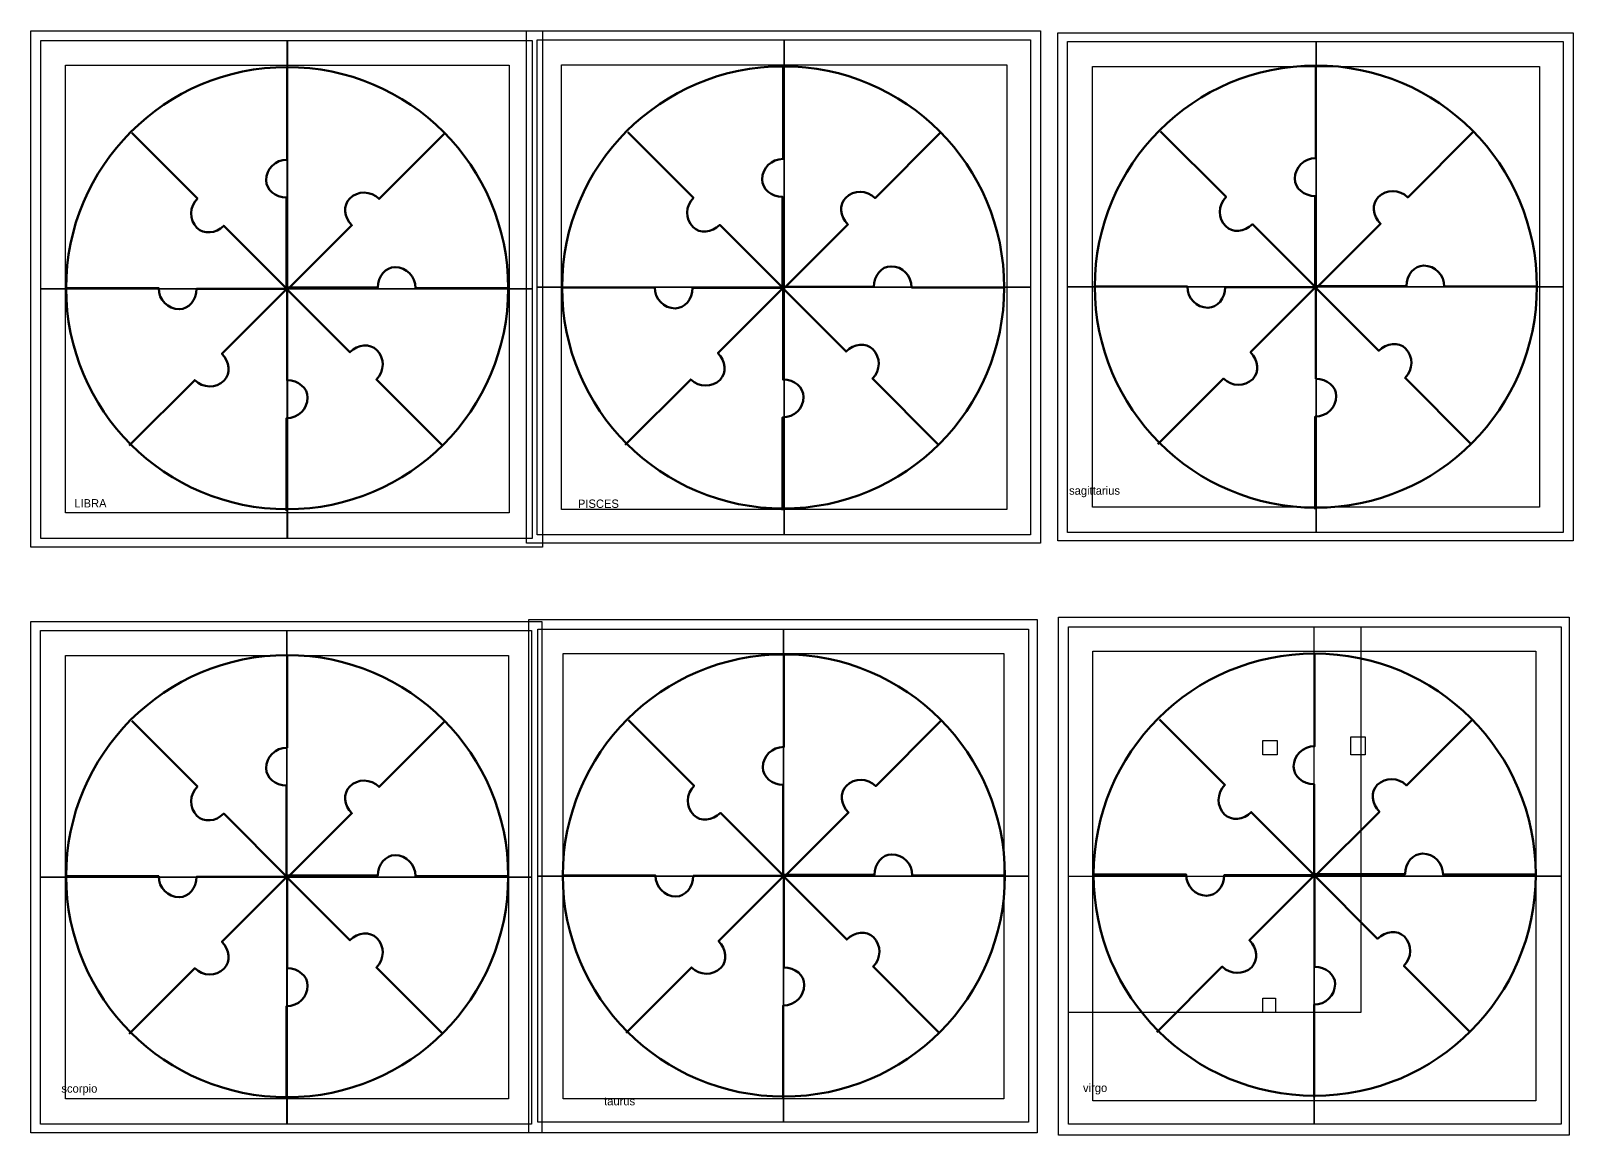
# Model space of a CAD drawing. Header units: inches. Extents: x -653 to 2868, y -2154 to 399.
# Drawn here: x -615 to 892, y -2150 to -1071 of the extents above; entities that cross this region are included whole.
import ezdxf

# ---------------------------------------------------------------- set-up
doc = ezdxf.new("R2010")
doc.units = ezdxf.units.IN
doc.header["$MEASUREMENT"] = 0
doc.layers.add('Layer 1', color=7, linetype='Continuous')
picture_1 = doc.add_image_def('image43.png', size_in_pixel=(2100, 2100))
picture_2 = doc.add_image_def('image44.png', size_in_pixel=(2100, 2100))
picture_3 = doc.add_image_def('image45.png', size_in_pixel=(1821, 1822))
picture_4 = doc.add_image_def('image46.png', size_in_pixel=(1006, 1015))
picture_5 = doc.add_image_def('image47.png', size_in_pixel=(1013, 1015))
picture_6 = doc.add_image_def('image48.png', size_in_pixel=(1006, 1010))
picture_7 = doc.add_image_def('image49.png', size_in_pixel=(1013, 1010))
picture_8 = doc.add_image_def('image50.png', size_in_pixel=(2100, 2100))
picture_9 = doc.add_image_def('image51.png', size_in_pixel=(2100, 2100))
picture_10 = doc.add_image_def('image52.png', size_in_pixel=(1821, 1822))
picture_11 = doc.add_image_def('image53.png', size_in_pixel=(1006, 1015))
picture_12 = doc.add_image_def('image54.png', size_in_pixel=(1010, 1015))
picture_13 = doc.add_image_def('image55.png', size_in_pixel=(1006, 1013))
picture_14 = doc.add_image_def('image56.png', size_in_pixel=(1010, 1013))
picture_15 = doc.add_image_def('image57.png', size_in_pixel=(2100, 2100))
picture_16 = doc.add_image_def('image58.png', size_in_pixel=(2100, 2100))
picture_17 = doc.add_image_def('image59.png', size_in_pixel=(1821, 1822))
picture_18 = doc.add_image_def('image60.png', size_in_pixel=(1006, 1015))
picture_19 = doc.add_image_def('image61.png', size_in_pixel=(1013, 1015))
picture_20 = doc.add_image_def('image62.png', size_in_pixel=(1006, 1013))
picture_21 = doc.add_image_def('image63.png', size_in_pixel=(1013, 1013))
picture_22 = doc.add_image_def('image64.png', size_in_pixel=(2100, 2100))
picture_23 = doc.add_image_def('image65.png', size_in_pixel=(2100, 2100))
picture_24 = doc.add_image_def('image66.png', size_in_pixel=(1821, 1822))
picture_25 = doc.add_image_def('image67.png', size_in_pixel=(1006, 1015))
picture_26 = doc.add_image_def('image68.png', size_in_pixel=(1013, 1015))
picture_27 = doc.add_image_def('image69.png', size_in_pixel=(1006, 1013))
picture_28 = doc.add_image_def('image70.png', size_in_pixel=(1012, 1013))
picture_29 = doc.add_image_def('image71.png', size_in_pixel=(2100, 2100))
picture_30 = doc.add_image_def('image72.png', size_in_pixel=(2100, 2100))
picture_31 = doc.add_image_def('image73.png', size_in_pixel=(1821, 1822))
picture_32 = doc.add_image_def('image74.png', size_in_pixel=(1015, 1006))
picture_33 = doc.add_image_def('image75.png', size_in_pixel=(1013, 1006))
picture_34 = doc.add_image_def('image76.png', size_in_pixel=(1015, 1010))
picture_35 = doc.add_image_def('image77.png', size_in_pixel=(1012, 1010))
picture_36 = doc.add_image_def('image78.png', size_in_pixel=(2100, 2100))
picture_37 = doc.add_image_def('image79.png', size_in_pixel=(2100, 2100))
picture_38 = doc.add_image_def('image80.png', size_in_pixel=(1821, 1822))
picture_39 = doc.add_image_def('image81.png', size_in_pixel=(1015, 1006))
picture_40 = doc.add_image_def('image82.png', size_in_pixel=(1010, 1006))
picture_41 = doc.add_image_def('image83.png', size_in_pixel=(1015, 1010))
picture_42 = doc.add_image_def('image84.png', size_in_pixel=(1201, 1563))
picture_43 = doc.add_image_def('image85.png', size_in_pixel=(52, 58))
picture_44 = doc.add_image_def('image86.png', size_in_pixel=(58, 58))
picture_45 = doc.add_image_def('image87.png', size_in_pixel=(58, 73))

# ---------------------------------------------------------------- blocks, each defined once
blk = doc.blocks.new('block 8')
at = {"layer": 'Layer 1', "lineweight": 0}
blk.add_lwpolyline([(-615.3, -1071.3), (-615.3, -1575.7), (-115.5, -1575.7), (-115.5, -1071.3), (-615.3, -1071.3)], dxfattribs=at)
at = {"layer": 'Layer 1'}
image = blk.add_image(picture_1, insert=(-615.3, -1575.7), size_in_units=(499.8, 504.3), dxfattribs=at)
image = blk.add_image(picture_2, insert=(-615.3, -1575.7), size_in_units=(499.8, 504.3), dxfattribs=at)
image = blk.add_image(picture_7, insert=(-605.7, -1323.5), size_in_units=(241.1, 242.6), dxfattribs=at)
image = blk.add_image(picture_6, insert=(-364.9, -1323.5), size_in_units=(239.4, 242.6), dxfattribs=at)
image = blk.add_image(picture_3, insert=(-581.5, -1542.3), size_in_units=(433.4, 437.6), dxfattribs=at)
image = blk.add_image(picture_5, insert=(-605.7, -1567.3), size_in_units=(241.1, 243.8), dxfattribs=at)
image = blk.add_image(picture_4, insert=(-364.9, -1567.3), size_in_units=(239.4, 243.8), dxfattribs=at)
blk = doc.blocks.new('block 9')
at = {"layer": 'Layer 1', "lineweight": 0}
blk.add_lwpolyline([(-131, -1071.3), (-131, -1572), (371, -1572), (371, -1071.3), (-131, -1071.3)], dxfattribs=at)
at = {"layer": 'Layer 1'}
image = blk.add_image(picture_8, insert=(-131, -1572), size_in_units=(502, 500.7), dxfattribs=at)
image = blk.add_image(picture_9, insert=(-131, -1572), size_in_units=(502, 500.7), dxfattribs=at)
image = blk.add_image(picture_14, insert=(-120.7, -1321.7), size_in_units=(241.4, 241.5), dxfattribs=at)
image = blk.add_image(picture_13, insert=(120.7, -1321.7), size_in_units=(240.5, 241.5), dxfattribs=at)
image = blk.add_image(picture_10, insert=(-97.1, -1538.9), size_in_units=(435.3, 434.4), dxfattribs=at)
image = blk.add_image(picture_12, insert=(-120.7, -1563.7), size_in_units=(241.4, 242), dxfattribs=at)
image = blk.add_image(picture_11, insert=(120.7, -1563.7), size_in_units=(240.5, 242), dxfattribs=at)
blk = doc.blocks.new('block 10')
at = {"layer": 'Layer 1', "lineweight": 0}
blk.add_lwpolyline([(387.9, -1073.1), (387.9, -1569.6), (891.5, -1569.6), (891.5, -1073.1), (387.9, -1073.1)], dxfattribs=at)
at = {"layer": 'Layer 1'}
image = blk.add_image(picture_15, insert=(387.9, -1569.6), size_in_units=(503.6, 496.5), dxfattribs=at)
image = blk.add_image(picture_16, insert=(387.9, -1569.6), size_in_units=(503.6, 496.5), dxfattribs=at)
image = blk.add_image(picture_21, insert=(397.5, -1321.3), size_in_units=(242.9, 239.5), dxfattribs=at)
image = blk.add_image(picture_20, insert=(640.4, -1321.3), size_in_units=(241.3, 239.5), dxfattribs=at)
image = blk.add_image(picture_17, insert=(421.9, -1536.7), size_in_units=(436.7, 430.7), dxfattribs=at)
image = blk.add_image(picture_19, insert=(397.5, -1561.3), size_in_units=(242.9, 240), dxfattribs=at)
image = blk.add_image(picture_18, insert=(640.4, -1561.3), size_in_units=(241.3, 240), dxfattribs=at)
blk = doc.blocks.new('block 11')
at = {"layer": 'Layer 1', "lineweight": 0}
blk.add_lwpolyline([(-615.4, -1648.5), (-615.4, -2147.9), (-116.2, -2147.9), (-116.2, -1648.5), (-615.4, -1648.5)], dxfattribs=at)
at = {"layer": 'Layer 1'}
image = blk.add_image(picture_22, insert=(-615.4, -2147.9), size_in_units=(499.2, 499.4), dxfattribs=at)
image = blk.add_image(picture_23, insert=(-615.4, -2147.9), size_in_units=(499.2, 499.4), dxfattribs=at)
image = blk.add_image(picture_28, insert=(-605.9, -1898.2), size_in_units=(240.6, 240.9), dxfattribs=at)
image = blk.add_image(picture_27, insert=(-365.3, -1898.2), size_in_units=(239.1, 240.9), dxfattribs=at)
image = blk.add_image(picture_24, insert=(-581.7, -2114.8), size_in_units=(432.9, 433.3), dxfattribs=at)
image = blk.add_image(picture_26, insert=(-605.9, -2139.6), size_in_units=(240.8, 241.4), dxfattribs=at)
image = blk.add_image(picture_25, insert=(-365.3, -2139.6), size_in_units=(239.1, 241.4), dxfattribs=at)
blk = doc.blocks.new('block 12')
at = {"layer": 'Layer 1', "lineweight": 0}
blk.add_lwpolyline([(-128.8, -1646.4), (-128.8, -2147.9), (367.8, -2147.9), (367.8, -1646.4), (-128.8, -1646.4)], dxfattribs=at)
at = {"layer": 'Layer 1'}
image = blk.add_image(picture_29, insert=(-128.8, -2147.9), size_in_units=(496.6, 501.5), dxfattribs=at)
image = blk.add_image(picture_30, insert=(-128.8, -2147.9), size_in_units=(496.6, 501.5), dxfattribs=at)
image = blk.add_image(picture_34, insert=(-120, -1897.2), size_in_units=(240, 241.2), dxfattribs=at)
image = blk.add_image(picture_35, insert=(120, -1897.2), size_in_units=(239.3, 241.2), dxfattribs=at)
image = blk.add_image(picture_31, insert=(-95.2, -2114.7), size_in_units=(430.6, 435.1), dxfattribs=at)
image = blk.add_image(picture_32, insert=(-120, -2137.4), size_in_units=(240, 240.2), dxfattribs=at)
image = blk.add_image(picture_33, insert=(120, -2137.4), size_in_units=(239.5, 240.2), dxfattribs=at)
blk = doc.blocks.new('block 13')
at = {"layer": 'Layer 1', "lineweight": 0}
blk.add_lwpolyline([(388.5, -1644), (388.5, -2150.2), (887.6, -2150.2), (887.6, -1644), (388.5, -1644)], dxfattribs=at)
at = {"layer": 'Layer 1'}
image = blk.add_image(picture_36, insert=(388.5, -2150.2), size_in_units=(499.1, 506.2), dxfattribs=at)
image = blk.add_image(picture_37, insert=(388.5, -2150.2), size_in_units=(499.1, 506.2), dxfattribs=at)
image = blk.add_image(picture_42, insert=(398.5, -2030.4), size_in_units=(285.4, 376.8), dxfattribs=at)
image = blk.add_image(picture_41, insert=(638.5, -1897.1), size_in_units=(241.2, 243.5), dxfattribs=at)
image = blk.add_image(picture_38, insert=(422.3, -2116.7), size_in_units=(432.8, 439.2), dxfattribs=at)
image = blk.add_image(picture_45, insert=(674.4, -1778.8), size_in_units=(13.8, 17.6), dxfattribs=at)
image = blk.add_image(picture_44, insert=(588.4, -1778.8), size_in_units=(13.8, 14), dxfattribs=at)
image = blk.add_image(picture_40, insert=(398.5, -2139.6), size_in_units=(240, 242.5), dxfattribs=at)
image = blk.add_image(picture_39, insert=(638.5, -2139.6), size_in_units=(241.2, 242.5), dxfattribs=at)
image = blk.add_image(picture_43, insert=(588.4, -2030.4), size_in_units=(12.4, 14), dxfattribs=at)

msp = doc.modelspace()

# ---------------------------------------------------------------- linework, layer by layer
at = {"layer": 'Layer 1', "color": 179, "lineweight": 158, "true_color": 0x231f20}
for points, knots in [([(-149, -1322.7), (-149, -1442), (-245.7, -1538.7), (-365, -1538.7), (-484.3, -1538.7), (-581, -1442), (-581, -1322.7), (-581, -1263.2), (-556.9, -1209.2), (-517.9, -1170.2), (-478.8, -1131), (-424.8, -1106.7), (-365, -1106.7), (-245.7, -1106.7), (-149, -1203.4), (-149, -1322.7)], [0, 0, 0, 0, 1, 1, 1, 2, 2, 2, 3, 3, 3, 4, 4, 4, 5, 5, 5, 5]), ([(-516.7, -1171.1), (-516.7, -1171.1), (-452.7, -1235.1), (-452.7, -1235.1), (-460.7, -1243.1), (-460.9, -1256), (-453.1, -1263.8), (-446.5, -1270.4), (-434.8, -1269.5), (-426.9, -1261.7), (-426.9, -1261.7), (-364.4, -1324.2), (-364.4, -1324.2), (-364.4, -1324.2), (-365.6, -1322.7), (-365.6, -1322.7), (-365.6, -1322.7), (-365.6, -1234.2), (-365.6, -1234.2), (-376.6, -1234.2), (-385.6, -1226.6), (-385.6, -1217.2), (-385.6, -1206.2), (-376.4, -1197.2), (-365, -1197.2), (-365, -1197.2), (-365, -1106.7), (-365, -1106.7)], [0, 0, 0, 0, 1, 1, 1, 2, 2, 2, 3, 3, 3, 4, 4, 4, 5, 5, 5, 6, 6, 6, 7, 7, 7, 8, 8, 8, 9, 9, 9, 9]), ([(335.6, -1322), (335.6, -1441.3), (238.9, -1538), (119.6, -1538), (0.3, -1538), (-96.4, -1441.3), (-96.4, -1322), (-96.4, -1262.4), (-72.3, -1208.5), (-33.3, -1169.4), (5.8, -1130.2), (59.9, -1106), (119.6, -1106), (238.9, -1106), (335.6, -1202.7), (335.6, -1322)], [0, 0, 0, 0, 1, 1, 1, 2, 2, 2, 3, 3, 3, 4, 4, 4, 5, 5, 5, 5]), ([(-32, -1170.4), (-32, -1170.4), (32, -1234.4), (32, -1234.4), (23.9, -1242.4), (23.7, -1255.2), (31.6, -1263), (38.2, -1269.7), (49.9, -1268.7), (57.7, -1260.9), (57.7, -1260.9), (120.3, -1323.5), (120.3, -1323.5), (120.3, -1323.5), (119.1, -1322), (119.1, -1322), (119.1, -1322), (119.1, -1233.5), (119.1, -1233.5), (108, -1233.5), (99.1, -1225.9), (99.1, -1216.5), (99.1, -1205.4), (108.3, -1196.5), (119.6, -1196.5), (119.6, -1196.5), (119.6, -1106), (119.6, -1106)], [0, 0, 0, 0, 1, 1, 1, 2, 2, 2, 3, 3, 3, 4, 4, 4, 5, 5, 5, 6, 6, 6, 7, 7, 7, 8, 8, 8, 9, 9, 9, 9]), ([(856.1, -1321.2), (856.1, -1440.5), (759.4, -1537.2), (640.1, -1537.2), (520.8, -1537.2), (424.1, -1440.5), (424.1, -1321.2), (424.1, -1261.7), (448.2, -1207.7), (487.2, -1168.7), (526.3, -1129.5), (580.3, -1105.2), (640.1, -1105.2), (759.4, -1105.2), (856.1, -1201.9), (856.1, -1321.2)], [0, 0, 0, 0, 1, 1, 1, 2, 2, 2, 3, 3, 3, 4, 4, 4, 5, 5, 5, 5]), ([(488.4, -1169.6), (488.4, -1169.6), (552.4, -1233.6), (552.4, -1233.6), (544.4, -1241.6), (544.2, -1254.5), (552, -1262.3), (558.6, -1268.9), (570.3, -1268), (578.2, -1260.2), (578.2, -1260.2), (640.7, -1322.7), (640.7, -1322.7), (640.7, -1322.7), (639.5, -1321.2), (639.5, -1321.2), (639.5, -1321.2), (639.5, -1232.7), (639.5, -1232.7), (628.5, -1232.7), (619.5, -1225.1), (619.5, -1215.7), (619.5, -1204.7), (628.7, -1195.7), (640.1, -1195.7), (640.1, -1195.7), (640.1, -1105.2), (640.1, -1105.2)], [0, 0, 0, 0, 1, 1, 1, 2, 2, 2, 3, 3, 3, 4, 4, 4, 5, 5, 5, 6, 6, 6, 7, 7, 7, 8, 8, 8, 9, 9, 9, 9]), ([(-364.4, -1323.8), (-364.4, -1323.8), (-301.8, -1261.3), (-301.8, -1261.3), (-309.6, -1253.4), (-310.6, -1241.7), (-303.9, -1235.1), (-296.1, -1227.3), (-283.3, -1227.5), (-275.2, -1235.5), (-275.2, -1235.5), (-211.2, -1171.5), (-211.2, -1171.5)], [0, 0, 0, 0, 1, 1, 1, 2, 2, 2, 3, 3, 3, 4, 4, 4, 4]), ([(120.3, -1323.1), (120.3, -1323.1), (182.9, -1260.5), (182.9, -1260.5), (175.1, -1252.7), (174.1, -1241), (180.8, -1234.4), (188.6, -1226.5), (201.4, -1226.7), (209.4, -1234.7), (209.4, -1234.7), (273.4, -1170.7), (273.4, -1170.7)], [0, 0, 0, 0, 1, 1, 1, 2, 2, 2, 3, 3, 3, 4, 4, 4, 4]), ([(640.7, -1322.3), (640.7, -1322.3), (703.3, -1259.8), (703.3, -1259.8), (695.5, -1251.9), (694.5, -1240.2), (701.2, -1233.6), (709, -1225.8), (721.8, -1226), (729.9, -1234), (729.9, -1234), (793.9, -1170), (793.9, -1170)], [0, 0, 0, 0, 1, 1, 1, 2, 2, 2, 3, 3, 3, 4, 4, 4, 4]), ([(-365, -1322.2), (-365, -1322.2), (-276.5, -1322.2), (-276.5, -1322.2), (-276.5, -1311.1), (-268.9, -1302.2), (-259.5, -1302.2), (-248.5, -1302.2), (-239.5, -1311.4), (-239.5, -1322.7), (-239.5, -1322.7), (-149, -1322.7), (-149, -1322.7)], [0, 0, 0, 0, 1, 1, 1, 2, 2, 2, 3, 3, 3, 4, 4, 4, 4]), ([(119.6, -1321.4), (119.6, -1321.4), (208.1, -1321.4), (208.1, -1321.4), (208.1, -1310.4), (215.7, -1301.4), (225.1, -1301.4), (236.2, -1301.4), (245.1, -1310.6), (245.1, -1322), (245.1, -1322), (335.6, -1322), (335.6, -1322)], [0, 0, 0, 0, 1, 1, 1, 2, 2, 2, 3, 3, 3, 4, 4, 4, 4]), ([(640.1, -1320.7), (640.1, -1320.7), (728.6, -1320.7), (728.6, -1320.7), (728.6, -1309.6), (736.2, -1300.7), (745.6, -1300.7), (756.6, -1300.7), (765.6, -1309.9), (765.6, -1321.2), (765.6, -1321.2), (856.1, -1321.2), (856.1, -1321.2)], [0, 0, 0, 0, 1, 1, 1, 2, 2, 2, 3, 3, 3, 4, 4, 4, 4]), ([(-365, -1323.3), (-365, -1323.3), (-453.5, -1323.3), (-453.5, -1323.3), (-453.5, -1334.3), (-461.1, -1343.3), (-470.5, -1343.3), (-481.6, -1343.3), (-490.5, -1334.1), (-490.5, -1322.7), (-490.5, -1322.7), (-581, -1322.7), (-581, -1322.7)], [0, 0, 0, 0, 1, 1, 1, 2, 2, 2, 3, 3, 3, 4, 4, 4, 4]), ([(-366.2, -1324.2), (-366.2, -1324.2), (-428.7, -1386.8), (-428.7, -1386.8), (-420.9, -1394.6), (-420, -1406.3), (-426.6, -1413), (-434.4, -1420.8), (-447.3, -1420.6), (-455.3, -1412.6), (-455.3, -1412.6), (-519.3, -1476.6), (-519.3, -1476.6)], [0, 0, 0, 0, 1, 1, 1, 2, 2, 2, 3, 3, 3, 4, 4, 4, 4]), ([(-213.8, -1475.9), (-213.8, -1475.9), (-277.8, -1411.9), (-277.8, -1411.9), (-269.8, -1403.8), (-269.6, -1391), (-277.4, -1383.2), (-284.1, -1376.5), (-295.8, -1377.5), (-303.6, -1385.3), (-303.6, -1385.3), (-366.2, -1322.7), (-366.2, -1322.7), (-366.2, -1322.7), (-365, -1324.2), (-365, -1324.2), (-365, -1324.2), (-365, -1412.7), (-365, -1412.7), (-354, -1412.7), (-345, -1420.3), (-345, -1429.7), (-345, -1440.8), (-354.2, -1449.7), (-365.6, -1449.7), (-365.6, -1449.7), (-365.6, -1540.2), (-365.6, -1540.2)], [0, 0, 0, 0, 1, 1, 1, 2, 2, 2, 3, 3, 3, 4, 4, 4, 5, 5, 5, 6, 6, 6, 7, 7, 7, 8, 8, 8, 9, 9, 9, 9]), ([(119.6, -1322.5), (119.6, -1322.5), (31.1, -1322.5), (31.1, -1322.5), (31.1, -1333.6), (23.5, -1342.5), (14.1, -1342.5), (3.1, -1342.5), (-5.9, -1333.3), (-5.9, -1322), (-5.9, -1322), (-96.4, -1322), (-96.4, -1322)], [0, 0, 0, 0, 1, 1, 1, 2, 2, 2, 3, 3, 3, 4, 4, 4, 4]), ([(118.5, -1323.5), (118.5, -1323.5), (55.9, -1386.1), (55.9, -1386.1), (63.7, -1393.9), (64.7, -1405.6), (58, -1412.2), (50.2, -1420), (37.4, -1419.9), (29.4, -1411.8), (29.4, -1411.8), (-34.6, -1475.8), (-34.6, -1475.8)], [0, 0, 0, 0, 1, 1, 1, 2, 2, 2, 3, 3, 3, 4, 4, 4, 4]), ([(270.8, -1475.1), (270.8, -1475.1), (206.9, -1411.1), (206.9, -1411.1), (214.9, -1403.1), (215.1, -1390.3), (207.2, -1382.4), (200.6, -1375.8), (188.9, -1376.7), (181.1, -1384.6), (181.1, -1384.6), (118.5, -1322), (118.5, -1322), (118.5, -1322), (119.6, -1323.5), (119.6, -1323.5), (119.6, -1323.5), (119.6, -1412), (119.6, -1412), (130.7, -1412), (139.6, -1419.6), (139.6, -1429), (139.6, -1440), (130.4, -1449), (119.1, -1449), (119.1, -1449), (119.1, -1539.5), (119.1, -1539.5)], [0, 0, 0, 0, 1, 1, 1, 2, 2, 2, 3, 3, 3, 4, 4, 4, 5, 5, 5, 6, 6, 6, 7, 7, 7, 8, 8, 8, 9, 9, 9, 9]), ([(640.1, -1321.8), (640.1, -1321.8), (551.6, -1321.8), (551.6, -1321.8), (551.6, -1332.8), (544, -1341.8), (534.6, -1341.8), (523.5, -1341.8), (514.6, -1332.6), (514.6, -1321.2), (514.6, -1321.2), (424.1, -1321.2), (424.1, -1321.2)], [0, 0, 0, 0, 1, 1, 1, 2, 2, 2, 3, 3, 3, 4, 4, 4, 4]), ([(638.9, -1322.7), (638.9, -1322.7), (576.4, -1385.3), (576.4, -1385.3), (584.2, -1393.1), (585.1, -1404.8), (578.5, -1411.5), (570.7, -1419.3), (557.8, -1419.1), (549.8, -1411.1), (549.8, -1411.1), (485.8, -1475.1), (485.8, -1475.1)], [0, 0, 0, 0, 1, 1, 1, 2, 2, 2, 3, 3, 3, 4, 4, 4, 4]), ([(791.3, -1474.4), (791.3, -1474.4), (727.3, -1410.4), (727.3, -1410.4), (735.3, -1402.3), (735.5, -1389.5), (727.7, -1381.7), (721, -1375), (709.3, -1376), (701.5, -1383.8), (701.5, -1383.8), (638.9, -1321.2), (638.9, -1321.2), (638.9, -1321.2), (640.1, -1322.7), (640.1, -1322.7), (640.1, -1322.7), (640.1, -1411.2), (640.1, -1411.2), (651.1, -1411.2), (660.1, -1418.8), (660.1, -1428.2), (660.1, -1439.3), (650.9, -1448.2), (639.5, -1448.2), (639.5, -1448.2), (639.5, -1538.7), (639.5, -1538.7)], [0, 0, 0, 0, 1, 1, 1, 2, 2, 2, 3, 3, 3, 4, 4, 4, 5, 5, 5, 6, 6, 6, 7, 7, 7, 8, 8, 8, 9, 9, 9, 9]), ([(-149, -1897.2), (-149, -2016.5), (-245.7, -2113.2), (-365, -2113.2), (-484.3, -2113.2), (-581, -2016.5), (-581, -1897.2), (-581, -1837.7), (-556.9, -1783.7), (-517.9, -1744.6), (-478.8, -1705.5), (-424.8, -1681.2), (-365, -1681.2), (-245.7, -1681.2), (-149, -1777.9), (-149, -1897.2)], [0, 0, 0, 0, 1, 1, 1, 2, 2, 2, 3, 3, 3, 4, 4, 4, 5, 5, 5, 5]), ([(-516.7, -1745.6), (-516.7, -1745.6), (-452.7, -1809.6), (-452.7, -1809.6), (-460.7, -1817.6), (-460.9, -1830.5), (-453.1, -1838.3), (-446.5, -1844.9), (-434.8, -1844), (-426.9, -1836.1), (-426.9, -1836.1), (-364.4, -1898.7), (-364.4, -1898.7), (-364.4, -1898.7), (-365.6, -1897.2), (-365.6, -1897.2), (-365.6, -1897.2), (-365.6, -1808.7), (-365.6, -1808.7), (-376.6, -1808.7), (-385.6, -1801.1), (-385.6, -1791.7), (-385.6, -1780.7), (-376.4, -1771.7), (-365, -1771.7), (-365, -1771.7), (-365, -1681.2), (-365, -1681.2)], [0, 0, 0, 0, 1, 1, 1, 2, 2, 2, 3, 3, 3, 4, 4, 4, 5, 5, 5, 6, 6, 6, 7, 7, 7, 8, 8, 8, 9, 9, 9, 9]), ([(336.3, -1896.5), (336.3, -2015.8), (239.6, -2112.5), (120.3, -2112.5), (1, -2112.5), (-95.7, -2015.8), (-95.7, -1896.5), (-95.7, -1836.9), (-71.6, -1783), (-32.6, -1743.9), (6.5, -1704.7), (60.6, -1680.5), (120.3, -1680.5), (239.6, -1680.5), (336.3, -1777.2), (336.3, -1896.5)], [0, 0, 0, 0, 1, 1, 1, 2, 2, 2, 3, 3, 3, 4, 4, 4, 5, 5, 5, 5]), ([(-31.4, -1744.8), (-31.4, -1744.8), (32.6, -1808.8), (32.6, -1808.8), (24.6, -1816.9), (24.4, -1829.7), (32.2, -1837.5), (38.9, -1844.2), (50.6, -1843.2), (58.4, -1835.4), (58.4, -1835.4), (121, -1898), (121, -1898), (121, -1898), (119.8, -1896.5), (119.8, -1896.5), (119.8, -1896.5), (119.8, -1808), (119.8, -1808), (108.7, -1808), (99.8, -1800.4), (99.8, -1791), (99.8, -1779.9), (108.9, -1771), (120.3, -1771), (120.3, -1771), (120.3, -1680.5), (120.3, -1680.5)], [0, 0, 0, 0, 1, 1, 1, 2, 2, 2, 3, 3, 3, 4, 4, 4, 5, 5, 5, 6, 6, 6, 7, 7, 7, 8, 8, 8, 9, 9, 9, 9]), ([(854.9, -1895.7), (854.9, -2015), (758.2, -2111.7), (638.9, -2111.7), (519.6, -2111.7), (422.9, -2015), (422.9, -1895.7), (422.9, -1836.2), (447, -1782.2), (486, -1743.1), (525.1, -1704), (579.2, -1679.7), (638.9, -1679.7), (758.2, -1679.7), (854.9, -1776.4), (854.9, -1895.7)], [0, 0, 0, 0, 1, 1, 1, 2, 2, 2, 3, 3, 3, 4, 4, 4, 5, 5, 5, 5]), ([(487.3, -1744.1), (487.3, -1744.1), (551.3, -1808.1), (551.3, -1808.1), (543.2, -1816.1), (543.1, -1829), (550.9, -1836.8), (557.5, -1843.4), (569.2, -1842.5), (577, -1834.6), (577, -1834.6), (639.6, -1897.2), (639.6, -1897.2), (639.6, -1897.2), (638.4, -1895.7), (638.4, -1895.7), (638.4, -1895.7), (638.4, -1807.2), (638.4, -1807.2), (627.3, -1807.2), (618.4, -1799.6), (618.4, -1790.2), (618.4, -1779.2), (627.6, -1770.2), (638.9, -1770.2), (638.9, -1770.2), (638.9, -1679.7), (638.9, -1679.7)], [0, 0, 0, 0, 1, 1, 1, 2, 2, 2, 3, 3, 3, 4, 4, 4, 5, 5, 5, 6, 6, 6, 7, 7, 7, 8, 8, 8, 9, 9, 9, 9]), ([(-364.4, -1898.3), (-364.4, -1898.3), (-301.8, -1835.8), (-301.8, -1835.8), (-309.6, -1827.9), (-310.6, -1816.2), (-303.9, -1809.6), (-296.1, -1801.8), (-283.3, -1801.9), (-275.2, -1810), (-275.2, -1810), (-211.2, -1746), (-211.2, -1746)], [0, 0, 0, 0, 1, 1, 1, 2, 2, 2, 3, 3, 3, 4, 4, 4, 4]), ([(121, -1897.6), (121, -1897.6), (183.6, -1835), (183.6, -1835), (175.7, -1827.2), (174.8, -1815.5), (181.4, -1808.8), (189.3, -1801), (202.1, -1801.2), (210.1, -1809.2), (210.1, -1809.2), (274.1, -1745.2), (274.1, -1745.2)], [0, 0, 0, 0, 1, 1, 1, 2, 2, 2, 3, 3, 3, 4, 4, 4, 4]), ([(639.6, -1896.8), (639.6, -1896.8), (702.2, -1834.3), (702.2, -1834.3), (694.4, -1826.4), (693.4, -1814.7), (700.1, -1808.1), (707.9, -1800.3), (720.7, -1800.4), (728.7, -1808.5), (728.7, -1808.5), (792.7, -1744.5), (792.7, -1744.5)], [0, 0, 0, 0, 1, 1, 1, 2, 2, 2, 3, 3, 3, 4, 4, 4, 4]), ([(-365, -1896.7), (-365, -1896.7), (-276.5, -1896.7), (-276.5, -1896.7), (-276.5, -1885.6), (-268.9, -1876.7), (-259.5, -1876.7), (-248.5, -1876.7), (-239.5, -1885.9), (-239.5, -1897.2), (-239.5, -1897.2), (-149, -1897.2), (-149, -1897.2)], [0, 0, 0, 0, 1, 1, 1, 2, 2, 2, 3, 3, 3, 4, 4, 4, 4]), ([(120.3, -1895.9), (120.3, -1895.9), (208.8, -1895.9), (208.8, -1895.9), (208.8, -1884.9), (216.4, -1875.9), (225.8, -1875.9), (236.9, -1875.9), (245.8, -1885.1), (245.8, -1896.5), (245.8, -1896.5), (336.3, -1896.5), (336.3, -1896.5)], [0, 0, 0, 0, 1, 1, 1, 2, 2, 2, 3, 3, 3, 4, 4, 4, 4]), ([(638.9, -1895.2), (638.9, -1895.2), (727.4, -1895.2), (727.4, -1895.2), (727.4, -1884.1), (735, -1875.2), (744.4, -1875.2), (755.5, -1875.2), (764.4, -1884.4), (764.4, -1895.7), (764.4, -1895.7), (854.9, -1895.7), (854.9, -1895.7)], [0, 0, 0, 0, 1, 1, 1, 2, 2, 2, 3, 3, 3, 4, 4, 4, 4]), ([(-365, -1897.8), (-365, -1897.8), (-453.5, -1897.8), (-453.5, -1897.8), (-453.5, -1908.8), (-461.1, -1917.8), (-470.5, -1917.8), (-481.6, -1917.8), (-490.5, -1908.6), (-490.5, -1897.2), (-490.5, -1897.2), (-581, -1897.2), (-581, -1897.2)], [0, 0, 0, 0, 1, 1, 1, 2, 2, 2, 3, 3, 3, 4, 4, 4, 4]), ([(-366.2, -1898.7), (-366.2, -1898.7), (-428.7, -1961.3), (-428.7, -1961.3), (-420.9, -1969.1), (-420, -1980.8), (-426.6, -1987.5), (-434.4, -1995.3), (-447.3, -1995.1), (-455.3, -1987.1), (-455.3, -1987.1), (-519.3, -2051.1), (-519.3, -2051.1)], [0, 0, 0, 0, 1, 1, 1, 2, 2, 2, 3, 3, 3, 4, 4, 4, 4]), ([(-213.8, -2050.3), (-213.8, -2050.3), (-277.8, -1986.4), (-277.8, -1986.4), (-269.8, -1978.3), (-269.6, -1965.5), (-277.4, -1957.7), (-284.1, -1951), (-295.8, -1952), (-303.6, -1959.8), (-303.6, -1959.8), (-366.2, -1897.2), (-366.2, -1897.2), (-366.2, -1897.2), (-365, -1898.7), (-365, -1898.7), (-365, -1898.7), (-365, -1987.2), (-365, -1987.2), (-354, -1987.2), (-345, -1994.8), (-345, -2004.2), (-345, -2015.3), (-354.2, -2024.2), (-365.6, -2024.2), (-365.6, -2024.2), (-365.6, -2114.7), (-365.6, -2114.7)], [0, 0, 0, 0, 1, 1, 1, 2, 2, 2, 3, 3, 3, 4, 4, 4, 5, 5, 5, 6, 6, 6, 7, 7, 7, 8, 8, 8, 9, 9, 9, 9]), ([(120.3, -1897), (120.3, -1897), (31.8, -1897), (31.8, -1897), (31.8, -1908.1), (24.2, -1917), (14.8, -1917), (3.8, -1917), (-5.2, -1907.8), (-5.2, -1896.5), (-5.2, -1896.5), (-95.7, -1896.5), (-95.7, -1896.5)], [0, 0, 0, 0, 1, 1, 1, 2, 2, 2, 3, 3, 3, 4, 4, 4, 4]), ([(119.2, -1898), (119.2, -1898), (56.6, -1960.6), (56.6, -1960.6), (64.4, -1968.4), (65.4, -1980.1), (58.7, -1986.7), (50.9, -1994.5), (38.1, -1994.4), (30.1, -1986.3), (30.1, -1986.3), (-33.9, -2050.3), (-33.9, -2050.3)], [0, 0, 0, 0, 1, 1, 1, 2, 2, 2, 3, 3, 3, 4, 4, 4, 4]), ([(271.5, -2049.6), (271.5, -2049.6), (207.5, -1985.6), (207.5, -1985.6), (215.6, -1977.6), (215.7, -1964.7), (207.9, -1956.9), (201.3, -1950.3), (189.6, -1951.2), (181.8, -1959.1), (181.8, -1959.1), (119.2, -1896.5), (119.2, -1896.5), (119.2, -1896.5), (120.3, -1898), (120.3, -1898), (120.3, -1898), (120.3, -1986.5), (120.3, -1986.5), (131.4, -1986.5), (140.3, -1994.1), (140.3, -2003.5), (140.3, -2014.5), (131.1, -2023.5), (119.8, -2023.5), (119.8, -2023.5), (119.8, -2114), (119.8, -2114)], [0, 0, 0, 0, 1, 1, 1, 2, 2, 2, 3, 3, 3, 4, 4, 4, 5, 5, 5, 6, 6, 6, 7, 7, 7, 8, 8, 8, 9, 9, 9, 9]), ([(638.9, -1896.3), (638.9, -1896.3), (550.4, -1896.3), (550.4, -1896.3), (550.4, -1907.3), (542.8, -1916.3), (533.4, -1916.3), (522.4, -1916.3), (513.4, -1907.1), (513.4, -1895.7), (513.4, -1895.7), (422.9, -1895.7), (422.9, -1895.7)], [0, 0, 0, 0, 1, 1, 1, 2, 2, 2, 3, 3, 3, 4, 4, 4, 4]), ([(637.8, -1897.2), (637.8, -1897.2), (575.2, -1959.8), (575.2, -1959.8), (583, -1967.6), (584, -1979.3), (577.4, -1986), (569.5, -1993.8), (556.7, -1993.6), (548.7, -1985.6), (548.7, -1985.6), (484.7, -2049.6), (484.7, -2049.6)], [0, 0, 0, 0, 1, 1, 1, 2, 2, 2, 3, 3, 3, 4, 4, 4, 4]), ([(790.2, -2048.8), (790.2, -2048.8), (726.2, -1984.9), (726.2, -1984.9), (734.2, -1976.8), (734.4, -1964), (726.6, -1956.2), (719.9, -1949.5), (708.2, -1950.5), (700.4, -1958.3), (700.4, -1958.3), (637.8, -1895.7), (637.8, -1895.7), (637.8, -1895.7), (638.9, -1897.2), (638.9, -1897.2), (638.9, -1897.2), (638.9, -1985.7), (638.9, -1985.7), (650, -1985.7), (658.9, -1993.3), (658.9, -2002.7), (658.9, -2013.8), (649.7, -2022.7), (638.4, -2022.7), (638.4, -2022.7), (638.4, -2113.2), (638.4, -2113.2)], [0, 0, 0, 0, 1, 1, 1, 2, 2, 2, 3, 3, 3, 4, 4, 4, 5, 5, 5, 6, 6, 6, 7, 7, 7, 8, 8, 8, 9, 9, 9, 9])]:
    msp.add_open_spline(points, degree=3, knots=knots, dxfattribs=at)

# ---------------------------------------------------------------- block references
at = {"layer": 'Layer 1'}
for name in ['block 8', 'block 9', 'block 10', 'block 11', 'block 12', 'block 13']:
    msp.add_blockref(name, (0, 0), dxfattribs=at)

# ---------------------------------------------------------------- texts
at = {"layer": 'Layer 1', "color": 179, "true_color": 0x231f20, "char_height": 8.16, "attachment_point": 7}
for s, insert in [('\\fMyriad Pro|b0|i0|c0|p34;\\W1;sagittarius', (399, -1527)), ('\\fMyriad Pro|b0|i0|c0|p34;\\W1;LIBRA', (-573, -1537)), ('\\fMyriad Pro|b0|i0|c0|p34;\\W1;PISCES', (-80.9, -1537.5)), ('\\fMyriad Pro|b0|i0|c0|p34;\\W1;scorpio', (-585.6, -2111.2)), ('\\fMyriad Pro|b0|i0|c0|p34;\\W1;virgo', (412.6, -2110.5)), ('\\fMyriad Pro|b0|i0|c0|p34;\\W1;taurus', (-55.3, -2121.2))]:
    msp.add_mtext(s, dxfattribs=dict(at, insert=insert))

doc.saveas('drawing.dxf')
